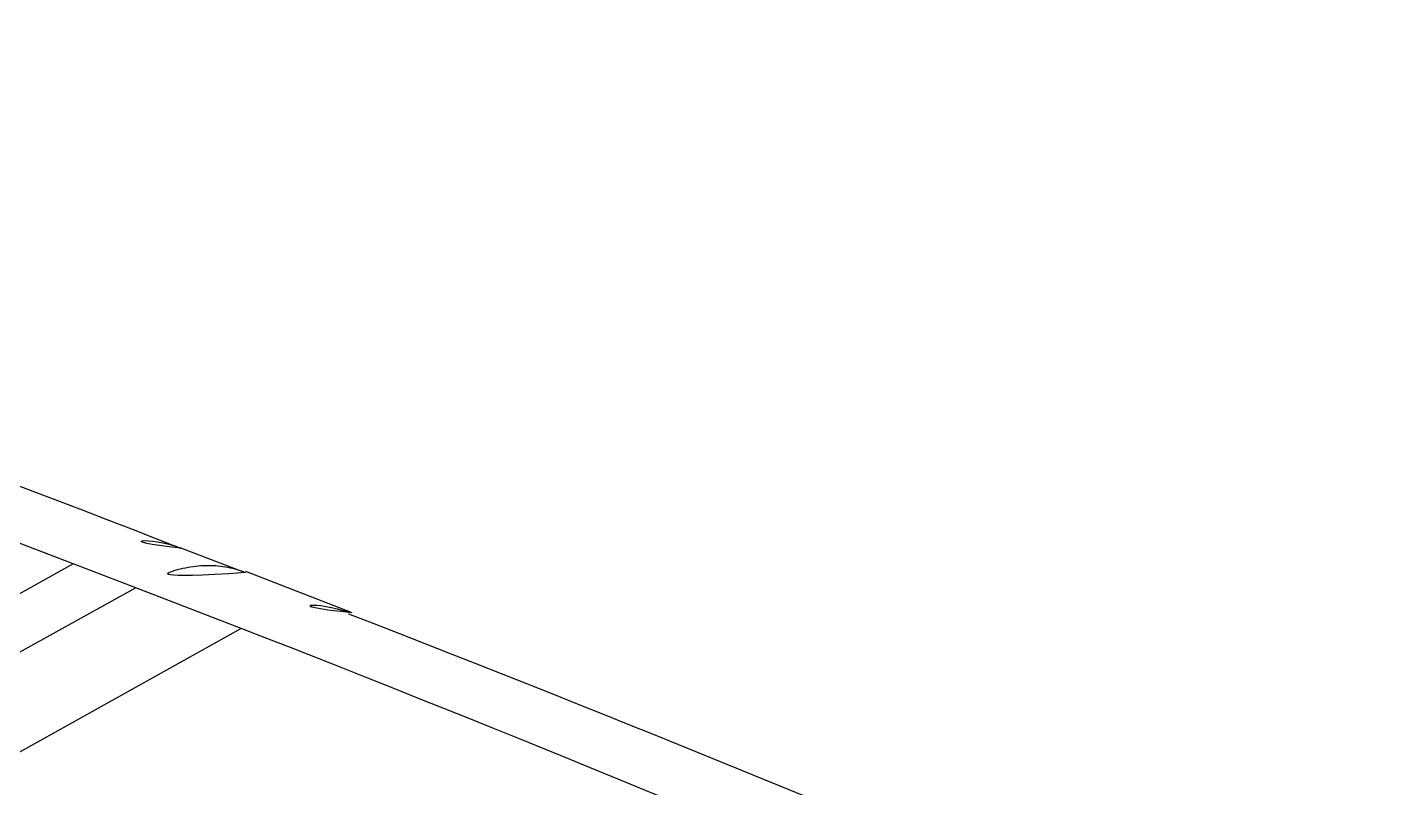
# Model space of a CAD drawing. Extents: x 16296660632 to 16296680496, y -37409619871 to -37409616057.
# Drawn here: x 16296679596.47 to 16296679618.38, y -37409616371.07 to -37409616358.74 of the extents above; entities that cross this region are included whole.
import ezdxf

# ---------------------------------------------------------------- set-up
doc = ezdxf.new("R2010")
doc.units = 0
doc.header["$LTSCALE"] = 10
doc.header["$MEASUREMENT"] = 0
doc.layers.add('BACK_CASE_DADA_2', color=7, linetype='CONTINUOUS')

msp = doc.modelspace()

# ---------------------------------------------------------------- linework, layer by layer
at = {"layer": 'BACK_CASE_DADA_2', "color": 7, "linetype": 'Continuous', "ltscale": 25.4}
for p, q in [((16296679599.96508, -37409616367.571289), (16296679598.95112, -37409616367.182533)), ((16296679597.22015, -37409616367.441597), (16296679582.286039, -37409616375.760262)), ((16296679598.23328, -37409616367.827209), (16296679597.22015, -37409616367.441597)), ((16296679601.736309, -37409616368.233788), (16296679600.01737, -37409616367.564613)), ((16296679598.232941, -37409616367.8274), (16296679583.28853, -37409616376.119102)), ((16296679598.232941, -37409616367.8274), (16296679598.23328, -37409616367.827209)), ((16296679599.94195, -37409616368.486923), (16296679598.232941, -37409616367.8274)), ((16296679599.94195, -37409616368.486923), (16296679593.907761, -37409616371.848213))]:
    msp.add_line(p, q, dxfattribs=at)
for centre, radius, start, end in [((16296679515.88752, -37409616578.665291), 227.208304, 68.55328083, 75.45188285), ((16296679502.011511, -37409616613.961723), 264.26663, 68.88289848, 74.74252345), ((16296679471.586121, -37409616704.298523), 360.349527, 59.83386888, 68.83674793), ((16296679465.934879, -37409616712.485451), 369.178654, 59.96237343, 68.71620008)]:
    msp.add_arc(centre, radius, start, end, dxfattribs=at)
for centre, major_axis, ratio, start_param, end_param in [((16296679597.536301, -37409616370.919228), (-1.418722, -3.73995), 0.616867428, 3.137473959, 3.80993237), ((16296679600.24081, -37409616371.957108), (-1.448433, -3.728544), 0.615285827, 3.140579239, 3.815136303)]:
    msp.add_ellipse(centre, major_axis=major_axis, ratio=ratio, start_param=start_param, end_param=end_param, dxfattribs=at)
msp.add_open_spline([(16296679600.0089, -37409616367.580963), (16296679599.96405, -37409616367.5625), (16296679599.918369, -37409616367.546204), (16296679599.773041, -37409616367.502037), (16296679599.56942, -37409616367.462059), (16296679599.35512, -37409616367.461693), (16296679599.13534, -37409616367.481621), (16296679599.022791, -37409616367.501923), (16296679598.686371, -37409616367.591682), (16296679598.4606, -37409616367.689713), (16296679598.23328, -37409616367.827209)], degree=3, knots=[0.3166493841, 0.3166493841, 0.3166493841, 0.3166493841, 0.375, 0.375, 0.5, 0.625, 0.625, 0.75, 0.75, 1, 1, 1, 1], dxfattribs=at)

doc.saveas('drawing.dxf')
